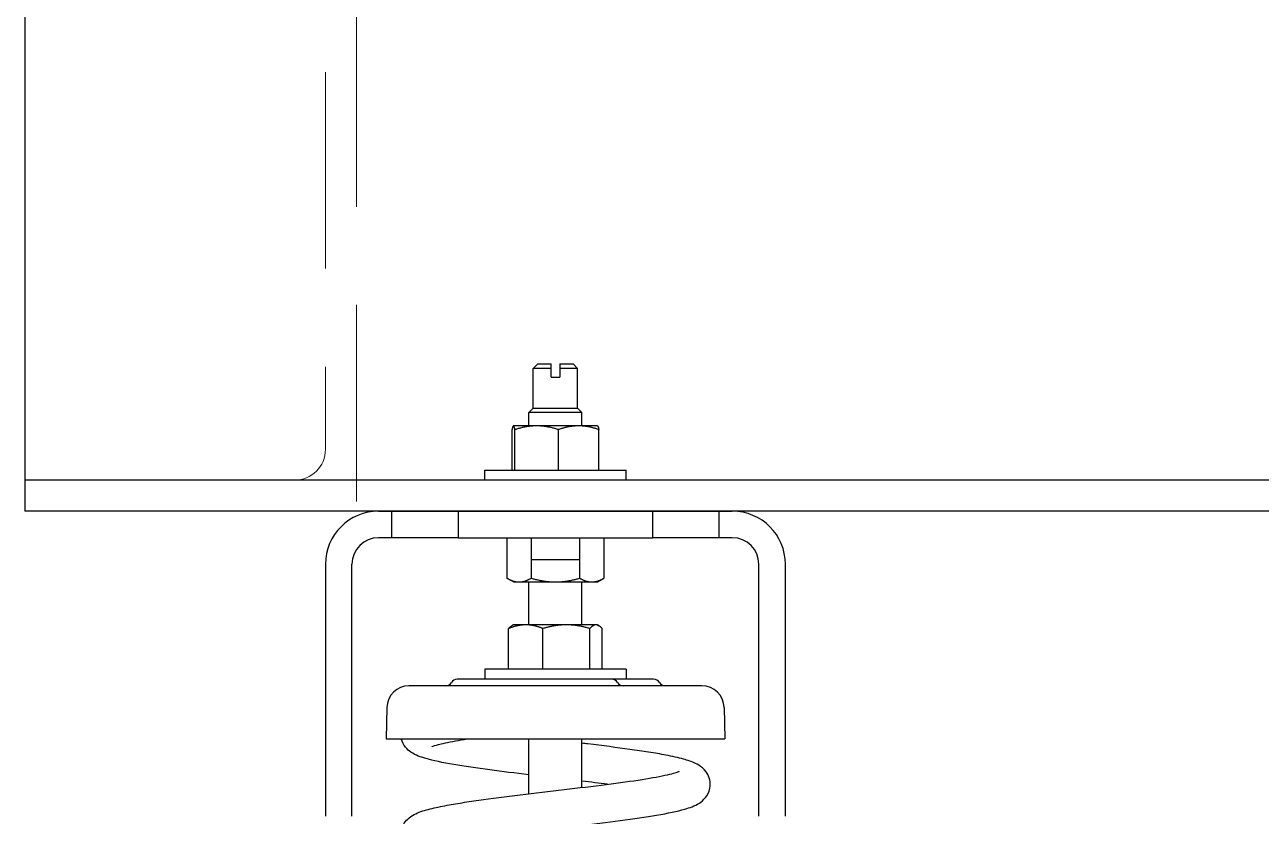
# Model space of a CAD drawing. Header units: inches. Extents: x 707 to 13003, y 909 to 9309.
# Drawn here: x 1291 to 1570.6, y 1649.7 to 1828.7 of the extents above; entities that cross this region are included whole.
import ezdxf

# ---------------------------------------------------------------- set-up
doc = ezdxf.new("R2010")
doc.units = ezdxf.units.IN
doc.header["$MEASUREMENT"] = 0
doc.linetypes.add('HIDDEN', pattern=[9.525, 6.35, -3.175])
doc.layers.add('HIDDEN', color=6, linetype='HIDDEN', lineweight=18)

# ---------------------------------------------------------------- blocks, each defined once
blk = doc.blocks.new('BKM-1')
at = {"color": 2}
for p, q in [((-4, 33.3), (-5, 32.3)), ((-1, 32.3), (-5, 32.3)), ((-5, 23.3), (-5, 32.3)), ((-4, 33.3), (-1, 33.3)), ((-1, 30.3), (-1, 32.3)), ((1, 33.3), (4, 33.3)), ((1, 32.3), (1, 30.3)), ((5, 32.3), (1, 32.3)), ((4, 33.3), (5, 32.3)), ((5, 23.3), (5, 32.3)), ((-1, 30.3), (1, 30.3)), ((-5, 23.3), (-6, 22.3)), ((-5, 23.3), (5, 23.3)), ((5, 23.3), (6, 22.3)), ((6, 22.3), (-6, 22.3)), ((-6, 19.3), (-6, 22.3)), ((6, 19.3), (6, 22.3)), ((-9.82, 9.3), (-9.82, 18.45)), ((-9.5, 19.3), (-9.52, 19.29)), ((-9.48, 19.3), (-9.5, 19.3)), ((-4.24, 19.3), (-9.48, 19.3)), ((-9.15, 9.3), (-9.15, 18.45)), ((5.25, 19.3), (-4.24, 19.3)), ((0.67, 9.3), (0.67, 18.45)), ((9.5, 19.3), (5.25, 19.3)), ((9.5, 19.3), (9.52, 19.29)), ((9.82, 9.3), (9.82, 18.45)), ((-16, 9.3), (16, 9.3)), ((-16, 7), (-16, 9.3)), ((16, 7), (16, 9.3)), ((-40, 0), (-37, 0)), ((-37, 0), (-22, 0)), ((-37, -6), (-37, 0)), ((-22, 0), (-22, -6)), ((-22, 0), (22, 0)), ((22, 0), (37, 0)), ((22, -6), (22, 0)), ((37, -6), (37, 0)), ((37, 0), (40, 0)), ((-37, -6), (-40, -6)), ((-22, -6), (-37, -6)), ((-22, -6), (22, -6)), ((-10.97, -6), (-10.97, -15.15)), ((-5.48, -6), (-5.48, -11)), ((5.48, -6), (5.48, -11)), ((10.97, -6), (10.97, -15.15)), ((37, -6), (22, -6)), ((40, -6), (37, -6)), ((-5.48, -11), (-5.48, -15.15)), ((5.48, -11), (-5.48, -11)), ((5.48, -11), (5.48, -15.15)), ((-52, -12), (-52, -69)), ((-46, -69), (-46, -12)), ((46, -69), (46, -12)), ((52, -69), (52, -12)), ((-9.5, -16), (-10.97, -15.15)), ((-9.5, -16), (-8.23, -16)), ((-8.23, -16), (0, -16)), ((-6, -25.7), (-6, -16)), ((0, -16), (8.23, -16)), ((6, -25.7), (6, -16)), ((8.23, -16), (9.5, -16)), ((9.5, -16), (10.97, -15.15)), ((-10.59, -35.7), (-10.59, -26.55)), ((-9.5, -25.7), (-9.83, -25.89)), ((-6.7, -25.7), (-9.5, -25.7)), ((2.48, -25.7), (-6.7, -25.7)), ((-2.82, -35.7), (-2.82, -26.55)), ((9.18, -25.7), (2.48, -25.7)), ((7.77, -35.7), (7.77, -26.55)), ((9.5, -25.7), (9.18, -25.7)), ((9.5, -25.7), (9.83, -25.89)), ((10.59, -35.7), (10.59, -26.55)), ((16, -35.7), (-16, -35.7)), ((-16, -35.7), (-16, -38)), ((16, -35.7), (16, -38)), ((-11.65, -38), (-22.21, -38)), ((-10.09, -38), (-11.65, -38)), ((-5.03, -38), (-10.09, -38)), ((-4.29, -38), (-5.03, -38)), ((12.72, -38), (-4.29, -38)), ((15.19, -38), (12.72, -38)), ((16.57, -38), (15.19, -38)), ((22.21, -38), (16.57, -38)), ((33.13, -39.5), (-33.13, -39.5)), ((-38.13, -44.37), (-38.31, -51.5)), ((38.13, -44.37), (38.31, -51.5)), ((-38.31, -51.5), (38.31, -51.5)), ((-6, -63.91), (-6, -51.5)), ((6, -62.48), (6, -51.5))]:
    blk.add_line(p, q, dxfattribs=at)
for centre, radius, start, end in [((-40, -12), 12, 90, 180), ((40, -12), 12, 0, 90), ((-40, -12), 6, 90, 180), ((40, -12), 6, 0, 90), ((-24.81, -38), 1.5, 270, 330), ((-22.21, -39.5), 1.5, 90, 150), ((12.72, -39.5), 1.5, 30, 90), ((15.32, -38), 1.5, 210, 270), ((22.21, -39.5), 1.5, 30, 90), ((24.81, -38), 1.5, 210, 270), ((-33.13, -44.5), 5, 90, 178.5), ((33.13, -44.5), 5, 1.5, 90)]:
    blk.add_arc(centre, radius, start, end, dxfattribs=at)
for points, weights in [([(-1, 32.3), (-1, 32.86), (-1, 33.3)], [1, 1.00656197997, 1]), ([(1, 33.3), (1, 32.86), (1, 32.3)], [1, 1.00656197997, 1]), ([(-9.48, 19.3), (-9.64, 19.3), (-9.82, 18.45)], [1, 1.0379548493, 1]), ([(-9.15, 18.45), (-9.33, 19.3), (-9.48, 19.3)], [1, 1.0379548493, 1]), ([(-4.24, 19.3), (-6.51, 19.3), (-9.15, 18.45)], [1, 1.0379548493, 1]), ([(0.67, 18.45), (-1.96, 19.3), (-4.24, 19.3)], [1, 1.0379548493, 1]), ([(5.25, 19.3), (3.12, 19.3), (0.67, 18.45)], [1, 1.0379548493, 1]), ([(9.82, 18.45), (7.37, 19.3), (5.25, 19.3)], [1, 1.0379548493, 1]), ([(9.52, 19.29), (9.66, 19.21), (9.82, 18.45)], [1.00749245531, 1.03374072849, 1]), ([(-10.97, -15.15), (-9.5, -16), (-8.23, -16)], [1, 1.0379548493, 1]), ([(-8.23, -16), (-6.95, -16), (-5.48, -15.15)], [1, 1.0379548493, 1]), ([(-5.48, -15.15), (-2.55, -16), (0, -16)], [1, 1.0379548493, 1]), ([(0, -16), (2.55, -16), (5.48, -15.15)], [1, 1.0379548493, 1]), ([(5.48, -15.15), (6.95, -16), (8.23, -16)], [1, 1.0379548493, 1]), ([(8.23, -16), (9.5, -16), (10.97, -15.15)], [1, 1.0379548493, 1]), ([(-6.7, -25.7), (-8.51, -25.7), (-10.59, -26.55)], [1, 1.0379548493, 1]), ([(-10.59, -26.55), (-10.19, -26.1), (-9.83, -25.89)], [1, 1.01981576443, 1.01894039046]), ([(-2.82, -26.55), (-4.9, -25.7), (-6.7, -25.7)], [1, 1.0379548493, 1]), ([(2.48, -25.7), (0.02, -25.7), (-2.82, -26.55)], [1, 1.0379548493, 1]), ([(7.77, -26.55), (4.94, -25.7), (2.48, -25.7)], [1, 1.0379548493, 1]), ([(9.18, -25.7), (8.53, -25.7), (7.77, -26.55)], [1, 1.0379548493, 1]), ([(10.59, -26.55), (9.84, -25.7), (9.18, -25.7)], [1, 1.0379548493, 1])]:
    blk.add_rational_spline(points, weights, degree=2, dxfattribs=at)
for points, knots in [([(-6, -59.62), (-9.05, -59.25), (-12.03, -58.88), (-17.82, -58.11), (-20.6, -57.7), (-25.52, -56.86), (-27.62, -56.43), (-30.53, -55.57), (-31.51, -55.28), (-33.07, -54.22), (-33.5, -53.88), (-34.29, -52.89), (-34.66, -52.27), (-34.85, -51.5)], [31.934825, 31.934825, 31.934825, 31.934825, 32.236675, 32.236675, 32.565761, 32.565761, 32.910862, 32.910862, 33.151815, 33.151815, 33.231448, 33.231448, 33.295749, 33.295749, 33.295749, 33.295749]), ([(-27.98, -53.27), (-27.98, -53.27), (-27.87, -53.21), (-27.3, -53), (-26.66, -52.81), (-24.67, -52.33), (-23.12, -52.02), (-20.87, -51.64), (-20.44, -51.57), (-19.99, -51.5)], [33.5500459, 33.5500459, 33.5500459, 33.5500459, 33.6506262, 33.6506262, 33.8358363, 33.8358363, 34.0993628, 34.0993628, 34.1600279, 34.1600279, 34.1600279, 34.1600279]), ([(-27.98, -76.13), (-27.98, -76.13), (-27.85, -76.07), (-27.24, -75.84), (-26.58, -75.65), (-24.52, -75.15), (-22.93, -74.84), (-18.94, -74.18), (-16.45, -73.81), (-10.9, -73.07), (-7.81, -72.69), (-1.41, -71.92), (1.92, -71.53), (8.46, -70.75), (11.68, -70.36), (17.69, -69.56), (20.47, -69.15), (25.42, -68.31), (27.52, -67.88), (30.43, -67.04), (31.41, -66.74), (32.97, -65.72), (33.45, -65.37), (34.33, -64.26), (34.74, -63.56), (35.03, -62.05), (35.02, -61.36), (34.75, -60.14), (34.51, -59.61), (33.91, -58.68), (33.55, -58.32), (32.67, -57.56), (32.18, -57.29), (30.82, -56.63), (29.95, -56.34), (27.78, -55.74), (26.46, -55.45), (23.76, -54.94), (22.46, -54.71), (19.72, -54.28), (18.3, -54.07), (13.89, -53.46), (10.68, -53.05), (6.91, -52.59), (6.46, -52.54), (6, -52.49)], [27.266861, 27.266861, 27.266861, 27.266861, 27.372921, 27.372921, 27.56142, 27.56142, 27.827204, 27.827204, 28.130204, 28.130204, 28.445651, 28.445651, 28.766086, 28.766086, 29.089941, 29.089941, 29.418906, 29.418906, 29.763515, 29.763515, 30.000894, 30.000894, 30.090227, 30.090227, 30.16121, 30.16121, 30.210568, 30.210568, 30.260295, 30.260295, 30.322788, 30.322788, 30.428753, 30.428753, 30.625608, 30.625608, 30.851946, 30.851946, 31.030272, 31.030272, 31.199534, 31.199534, 31.53063, 31.53063, 31.57565, 31.57565, 31.57565, 31.57565]), ([(11.77, -84.62), (9.62, -84.34), (7.35, -84.07), (1.8, -83.4), (-1.52, -83.01), (-8.08, -82.23), (-11.3, -81.83), (-17.34, -81.03), (-20.15, -80.63), (-25.14, -79.79), (-27.28, -79.36), (-30.19, -78.54), (-31.16, -78.24), (-32.78, -77.3), (-33.41, -76.91), (-34.43, -75.52), (-34.8, -74.81), (-35.04, -73.34), (-35.01, -72.66), (-34.71, -71.45), (-34.45, -70.94), (-33.83, -70.02), (-33.47, -69.67), (-32.56, -68.92), (-32.05, -68.65), (-30.54, -67.94), (-29.52, -67.63), (-27.18, -67.04), (-25.9, -66.77), (-23.26, -66.28), (-21.94, -66.06), (-19.18, -65.63), (-17.74, -65.42), (-13.28, -64.81), (-10.06, -64.4), (-3.46, -63.61), (-0.09, -63.21), (6.46, -62.43), (9.65, -62.04), (15.5, -61.28), (18.17, -60.9), (22.66, -60.17), (24.52, -59.81), (26.45, -59.34), (26.93, -59.21), (27.59, -58.99), (27.81, -58.91), (27.96, -58.84), (27.98, -58.83), (27.98, -58.83)], [25.059919, 25.059919, 25.059919, 25.059919, 25.29135, 25.29135, 25.611639, 25.611639, 25.935349, 25.935349, 26.264016, 26.264016, 26.60744, 26.60744, 26.836693, 26.836693, 26.956067, 26.956067, 27.023292, 27.023292, 27.072242, 27.072242, 27.122433, 27.122433, 27.186444, 27.186444, 27.298477, 27.298477, 27.524378, 27.524378, 27.734325, 27.734325, 27.910847, 27.910847, 28.079457, 28.079457, 28.409916, 28.409916, 28.734372, 28.734372, 29.055335, 29.055335, 29.371684, 29.371684, 29.676569, 29.676569, 29.808077, 29.808077, 29.915005, 29.915005, 29.960429, 29.960429, 29.960429, 29.960429])]:
    blk.add_open_spline(points, degree=3, knots=knots, dxfattribs=at)
blk.add_open_spline([(11.77, -61.77), (9.92, -61.53), (7.98, -61.29), (6, -61.05)], degree=3, dxfattribs=at)

msp = doc.modelspace()

# ---------------------------------------------------------------- linework, layer by layer
for p, q in [((1291.017, 1898.69), (1291.017, 1718.69)), ((5141.017, 1725.69), (1291.017, 1725.69)), ((5141.017, 1718.69), (1291.017, 1718.69))]:
    msp.add_line(p, q)
at = {"layer": 'HIDDEN', "ltscale": 7}
for p, q in [((1366.017, 1898.69), (1366.017, 1718.69)), ((1359.017, 1884.69), (1359.017, 1732.69)), ((1291.017, 1718.69), (1291.017, 1725.69)), ((1352.017, 1725.69), (1291.017, 1725.69)), ((1366.017, 1718.69), (1291.017, 1718.69))]:
    msp.add_line(p, q, dxfattribs=at)
msp.add_arc((1352.017, 1732.69), 7, 270, 0, dxfattribs=at)

# ---------------------------------------------------------------- block references
msp.add_blockref('BKM-1', (1411.017, 1718.69))

doc.saveas('drawing.dxf')
